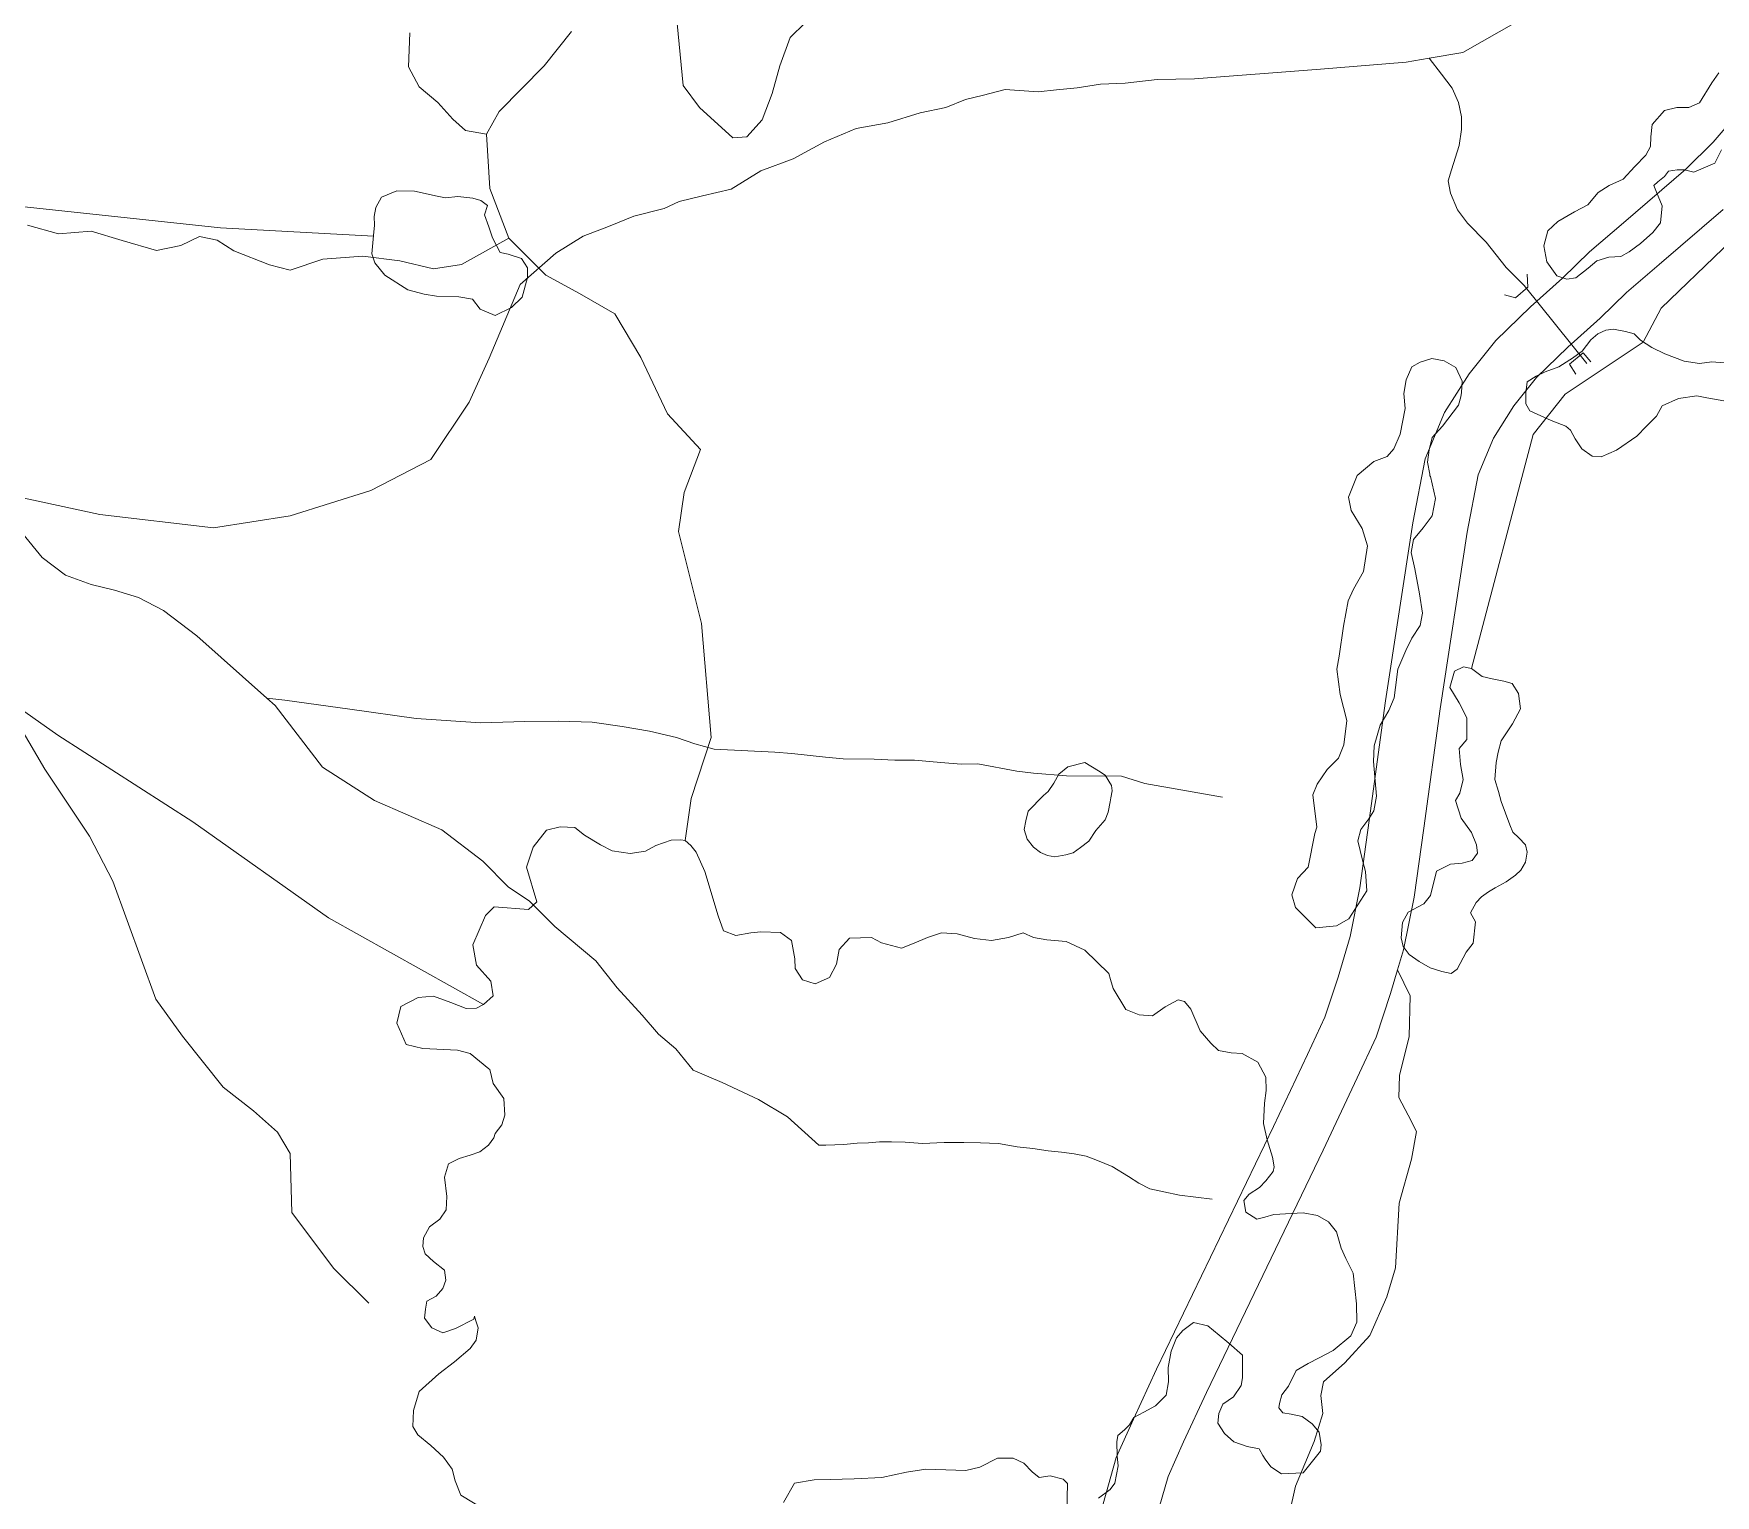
# Model space of a CAD drawing. Header units: metres. Extents: x 4652992 to 4879070, y 2074171 to 2309877.
# Drawn here: x 4653983.8 to 4654106.3, y 2308696.6 to 2308803.1 of the extents above; entities that cross this region are included whole.
import ezdxf

# ---------------------------------------------------------------- set-up
doc = ezdxf.new("R2010")
doc.units = ezdxf.units.M
doc.header["$MEASUREMENT"] = 0
doc.linetypes.add('DGN Style 3', pattern=[92.779933, 66.271381, -26.508552])
for name, color, linetype, lineweight in [('Level 1', 2, 'Continuous', 0), ('Level 18', 5, 'Continuous', 0), ('Level 20', 30, 'DGN Style 3', 0), ('Level 37', 3, 'Continuous', 0), ('Level 40', 1, 'Continuous', 0), ('Level 47', 6, 'Continuous', 0)]:
    doc.layers.add(name, color=color, linetype=linetype, lineweight=lineweight)

msp = doc.modelspace()

# ---------------------------------------------------------------- linework, layer by layer
at = {"layer": 'Level 1'}
for points in [[(4654094.565127, 2308805.529116, 1296.15), (4654087.854922, 2308801.717898, 1293.45), (4654085.419728, 2308801.289557, 1292.72323), (4654083.750307, 2308800.995913, 1292.225), (4654077.507876, 2308800.495119, 1289.275), (4654068.329104, 2308799.795473, 1283), (4654065.612917, 2308799.753298, 1281), (4654063.267702, 2308799.487673, 1280), (4654061.47571, 2308799.415713, 1279), (4654059.774721, 2308799.126894, 1278), (4654058.277102, 2308798.99573, 1277), (4654056.932314, 2308798.856081, 1276), (4654054.544924, 2308799.020693, 1275), (4654052.950686, 2308798.599673, 1274), (4654051.647707, 2308798.287112, 1273), (4654050.222292, 2308797.697329, 1272), (4654048.353518, 2308797.310122, 1271), (4654046.00049, 2308796.582094, 1270), (4654043.69092, 2308796.16791, 1268), (4654041.384524, 2308795.201113, 1267), (4654039.107729, 2308793.968691, 1266), (4654036.741274, 2308793.097719, 1264), (4654034.583498, 2308791.762514, 1262), (4654032.482119, 2308791.260927, 1261), (4654030.782717, 2308790.863283, 1260), (4654029.708681, 2308790.345278, 1259), (4654027.4881, 2308789.781313, 1257), (4654025.638918, 2308789.04352, 1256), (4654023.794497, 2308788.340273, 1255), (4654021.813113, 2308787.085879, 1254), (4654019.222475, 2308784.823488, 1253), (4654016.956911, 2308779.440493, 1252), (4654015.49988, 2308776.239504, 1251), (4654012.706728, 2308772.059328, 1250), (4654008.348696, 2308769.816103, 1249), (4654002.455691, 2308767.96271, 1248), (4653996.868532, 2308767.095522, 1247), (4653988.599489, 2308768.05353, 1246), (4653980.365908, 2308769.839113, 1244.35)], [(4654096.904747, 2308779.047941, 1300.646954), (4654092.335596, 2308784.743813, 1299.225195), (4654091.014927, 2308786.060841, 1299.225195), (4654089.556819, 2308787.891645, 1299.025195), (4654088.199643, 2308789.275483, 1298.825194), (4654087.480853, 2308790.250864, 1298.725195), (4654086.964877, 2308791.461578, 1298.025195), (4654086.808192, 2308792.362661, 1297.525195), (4654087.031929, 2308793.16342, 1297.025195), (4654087.601807, 2308794.929539, 1296.025195), (4654087.760785, 2308796.099042, 1295.425195), (4654087.769532, 2308797.020798, 1295.025195), (4654087.544383, 2308798.063992, 1294.525195), (4654087.092653, 2308799.104429, 1293.925195), (4654086.319495, 2308800.14336, 1293.525195), (4654085.419728, 2308801.289557, 1292.72323)], [(4654008.187075, 2308710.622683, 1256), (4654005.62488, 2308713.156496, 1255), (4654002.574282, 2308717.211916, 1254), (4654002.456911, 2308721.521731, 1253), (4654001.538332, 2308723.056887, 1252.775), (4653999.799685, 2308724.619082, 1252.5875), (4653997.582094, 2308726.334292, 1252.25), (4653994.615114, 2308730.06769, 1251), (4653992.672732, 2308732.745913, 1250.2875), (4653989.554079, 2308741.350893, 1248.375), (4653987.848696, 2308744.618532, 1247.775), (4653984.584902, 2308749.511111, 1247), (4653980.90552, 2308755.767519, 1246), (4653974.987307, 2308762.732912, 1245), (4653970.63373, 2308768.950686, 1244), (4653965.617678, 2308776.431093, 1243), (4653963.700658, 2308778.401486, 1242.327558)], [(4654069.604144, 2308718.197366, 1290.8949), (4654067.237307, 2308718.476321, 1289), (4654066.079104, 2308718.722109, 1288), (4654065.06769, 2308718.95093, 1287), (4654064.261477, 2308719.344301, 1286), (4654063.515322, 2308719.831118, 1285), (4654062.330874, 2308720.573488, 1284), (4654061.257326, 2308721.00928, 1283), (4654060.4433, 2308721.322085, 1282), (4654059.562319, 2308721.485476, 1281), (4654058.633486, 2308721.620302, 1280), (4654057.659121, 2308721.712893, 1279), (4654056.54053, 2308721.877932, 1278), (4654055.421328, 2308722.006289, 1277), (4654054.04291, 2308722.234499, 1276), (4654052.744509, 2308722.290102, 1275), (4654051.520327, 2308722.318484, 1274), (4654050.085879, 2308722.315676, 1273), (4654048.50989, 2308722.251284, 1272), (4654047.255129, 2308722.335085, 1271), (4654046.249514, 2308722.357485, 1270), (4654045.385927, 2308722.372683, 1269), (4654044.57709, 2308722.286684, 1268), (4654043.748476, 2308722.277285, 1267), (4654042.775088, 2308722.171511, 1266), (4654041.4751, 2308722.125674, 1265), (4654040.960085, 2308722.131289, 1264.9625), (4654038.683291, 2308724.179873, 1264), (4654036.568728, 2308725.439272, 1263), (4654033.914309, 2308726.691103, 1262), (4654031.812929, 2308727.589297, 1261), (4654030.546328, 2308729.130678, 1260), (4654029.294314, 2308730.198488, 1259), (4654028.105898, 2308731.589907, 1258), (4654026.266909, 2308733.571108, 1257), (4654024.731692, 2308735.546084, 1256), (4654021.744875, 2308738.04291, 1255), (4654019.869692, 2308739.926516, 1254), (4654018.360293, 2308740.904726, 1253), (4654016.490908, 2308742.810122, 1252), (4654013.498476, 2308745.08771, 1251), (4654008.597109, 2308747.220095, 1250), (4654004.81592, 2308749.644289, 1249), (4654001.37488, 2308754.149905, 1248), (4654000.768493, 2308754.68651, 1247.854264), (4653995.653689, 2308759.21271, 1246.625), (4653993.23633, 2308761.060488, 1246.025), (4653991.410097, 2308762.008913, 1245.6125), (4653989.659304, 2308762.549074, 1245.3875), (4653987.974673, 2308762.955691, 1245.3), (4653986.099306, 2308763.640505, 1245.225), (4653984.39728, 2308764.92969, 1245.1375), (4653980.365908, 2308769.839113, 1244.35)], [(4654070.355715, 2308747.457278, 1288), (4654064.717898, 2308748.459292, 1283), (4654063.016115, 2308748.995302, 1281), (4654058.996889, 2308749.02228, 1278), (4654056.608523, 2308749.221682, 1276), (4654055.389895, 2308749.363283, 1275), (4654052.552309, 2308749.886294, 1273), (4654051.339724, 2308749.880312, 1272), (4654049.847109, 2308749.9975, 1271), (4654047.944521, 2308750.164309, 1270), (4654046.509524, 2308750.156496, 1269), (4654044.988528, 2308750.238894, 1268), (4654042.744692, 2308750.260683, 1266), (4654041.441286, 2308750.371279, 1265), (4654038.99872, 2308750.656679, 1263), (4654037.765505, 2308750.755495, 1262), (4654033.341128, 2308750.967531, 1259), (4654031.928896, 2308751.352297, 1258), (4654030.599673, 2308751.817873, 1257), (4654028.623476, 2308752.278078, 1256), (4654026.632326, 2308752.617495, 1255), (4654024.450503, 2308752.920901, 1254), (4654022.026125, 2308753.013674, 1253), (4654019.55768, 2308752.974123, 1252), (4654016.349917, 2308752.874331, 1251), (4654011.635073, 2308753.194277, 1250), (4654006.820498, 2308753.876284, 1249), (4654002.082705, 2308754.527712, 1248), (4654000.768493, 2308754.68651, 1247.854264)]]:
    msp.add_polyline3d(points, dxfattribs=at)
at = {"layer": 'Level 18', "color": 30}
for points in [[(4654107.877327, 2308797.244677, 1303.377321), (4654106.092758, 2308795.190809, 1303.206548), (4654104.115534, 2308793.21719, 1302.818482), (4654099.565019, 2308789.30417, 1302.105319), (4654097.097907, 2308787.18879, 1301.774604), (4654095.128241, 2308785.277395, 1301.442304), (4654092.788371, 2308783.175773, 1301.124653), (4654090.261024, 2308780.739646, 1300.898805), (4654088.32429, 2308778.303351, 1300.574338), (4654086.534404, 2308775.479715, 1300.130982), (4654085.133488, 2308772.105905, 1299.671089), (4654084.235937, 2308767.452928, 1299.010635), (4654082.246728, 2308754.479581, 1297.169355), (4654081.053591, 2308745.766734, 1295.969839), (4654080.376457, 2308740.863233, 1295.317535), (4654079.650978, 2308737.32647, 1294.882036), (4654078.781522, 2308734.364216, 1294.47672), (4654077.821546, 2308731.452861, 1294.08947), (4654076.551789, 2308728.722843, 1293.725523), (4654074.08164, 2308723.480274, 1292.980349), (4654065.569055, 2308705.813523, 1290.488423), (4654063.885354, 2308702.162587, 1290.020971), (4654062.629875, 2308699.368742, 1289.685645), (4654061.673806, 2308696.000378, 1289.343164)], [(4654106.836204, 2308790.2812, 1302.798144), (4654102.170854, 2308786.269432, 1302.185011), (4654099.795123, 2308784.232405, 1301.801046), (4654097.858512, 2308782.353088, 1301.448832), (4654095.513636, 2308780.246969, 1301.01034), (4654093.227525, 2308778.043371, 1300.788796), (4654091.588365, 2308775.981407, 1300.45274), (4654090.096807, 2308773.628398, 1300.08737), (4654088.983915, 2308770.948231, 1299.67504), (4654088.178085, 2308766.770745, 1299.116031), (4654086.205386, 2308753.905078, 1297.26673), (4654085.016299, 2308745.221799, 1296.125653), (4654084.32104, 2308740.187047, 1295.474645), (4654083.535946, 2308736.359653, 1295.030177), (4654083.106796, 2308734.897532, 1294.85224), (4654082.601015, 2308733.174328, 1294.602699), (4654081.5471, 2308729.978081, 1294.197538), (4654080.174489, 2308727.026924, 1293.813567), (4654077.692688, 2308721.759625, 1292.992925), (4654069.187236, 2308704.107679, 1290.675976), (4654067.525885, 2308700.505205, 1290.06334), (4654066.398127, 2308697.995579, 1289.704204), (4654065.539069, 2308694.968999, 1289.325273)]]:
    msp.add_polyline3d(points, dxfattribs=at)
at = {"layer": 'Level 20', "linetype": 'Continuous'}
for points in [[(4654022.961423, 2308803.234912, 1256.9), (4654020.957511, 2308800.734773, 1255.8), (4654017.68633, 2308797.408547, 1254.1), (4654016.754301, 2308795.754327, 1253.7), (4654017.013814, 2308791.813946, 1253.711718), (4654018.397654, 2308788.175482, 1253.911718), (4654021.07219, 2308785.493194, 1254.480691), (4654023.542086, 2308784.153444, 1255.618637), (4654026.102879, 2308782.674648, 1256.756583), (4654027.996423, 2308779.485037, 1257.687973), (4654029.938592, 2308775.402223, 1258.825919), (4654032.349554, 2308772.787723, 1259.394892), (4654031.155052, 2308769.666044, 1259.394892), (4654030.7505, 2308766.814747, 1257.687973), (4654032.413504, 2308760.125284, 1258.256946), (4654033.11451, 2308751.809652, 1258.256946), (4654031.675152, 2308747.36318, 1258.256946), (4654031.221751, 2308744.303894, 1258.256946)], [(4654039.969871, 2308803.8824, 1267.6), (4654038.873918, 2308802.803322, 1267.2), (4654038.11618, 2308800.74657, 1266.7), (4654037.564931, 2308798.717429, 1266.3), (4654036.84649, 2308796.813596, 1265.6), (4654035.718353, 2308795.570023, 1265.2), (4654034.70337, 2308795.486663, 1264.9), (4654032.263397, 2308797.708805, 1263.7), (4654031.080835, 2308799.295139, 1263.1), (4654030.649714, 2308803.811112, 1261.8)], [(4654016.754301, 2308795.754327, 1253.7), (4654015.224902, 2308796.041176, 1253.46796), (4654014.307685, 2308796.864523, 1253.16796), (4654013.218301, 2308798.075609, 1252.46796), (4654011.848477, 2308799.214867, 1251.767961), (4654011.081875, 2308800.674578, 1250.96796), (4654011.173783, 2308803.145883, 1250.867961)], [(4654018.397654, 2308788.175482, 1253.911718), (4654014.942452, 2308786.269707, 1252.825194), (4654012.913132, 2308785.945215, 1252.225195), (4654010.454333, 2308786.538738, 1251.525195), (4654007.756794, 2308786.880378, 1250.525195), (4654004.850595, 2308786.660453, 1249.925195), (4654002.452194, 2308785.858582, 1249.225195), (4654000.969333, 2308786.246341, 1248.725195), (4653998.361285, 2308787.263121, 1248.425195), (4653997.156601, 2308788.031462, 1248.025195), (4653995.850335, 2308788.308551, 1247.725195), (4653994.493301, 2308787.663758, 1247.325194), (4653992.723151, 2308787.293902, 1247.125194), (4653990.218607, 2308788.014706, 1246.825194), (4653987.980802, 2308788.68618, 1246.525195), (4653985.592813, 2308788.508438, 1246.125194), (4653983.341522, 2308789.126879, 1245.825194)], [(4654074.794774, 2308693.367244, 1294.8), (4654075.680427, 2308697.277834, 1296.015727), (4654077.036428, 2308700.543118, 1296.5847), (4654077.682746, 2308702.571008, 1297.153673), (4654077.522959, 2308703.884132, 1297.153673), (4654077.708168, 2308704.892614, 1297.153673), (4654079.275277, 2308706.263931, 1297.722646), (4654081.082868, 2308708.253274, 1297.722646), (4654082.321092, 2308711.06942, 1297.722646), (4654082.952034, 2308713.196545, 1297.722646), (4654083.224922, 2308717.905749, 1297.153673), (4654084.133147, 2308721.105449, 1297.153673), (4654084.503372, 2308723.121717, 1297.153673), (4654083.889085, 2308724.314108, 1296.5847), (4654083.21037, 2308725.600213, 1296.015727), (4654083.262654, 2308727.196476, 1296.015727), (4654083.959856, 2308730.037846, 1294.877781), (4654084.021714, 2308733.001341, 1294.877781), (4654083.106796, 2308734.897532, 1294.616393)]]:
    msp.add_polyline3d(points, dxfattribs=at)
at = {"layer": 'Level 37'}
for points in [[(4654111.10868, 2308818.125863, 1308.16796), (4654108.548724, 2308819.666703, 1307.767961), (4654105.600111, 2308823.677471, 1307.267961), (4654101.795144, 2308831.576539, 1307.267961), (4654099.562811, 2308836.79964, 1307.267961), (4654086.842762, 2308836.331095, 1302.567961), (4654076.822246, 2308836.723003, 1297.46796), (4654066.613765, 2308834.283782, 1291.16796), (4654041.735157, 2308831.12481, 1271.567961), (4654026.374403, 2308829.510316, 1260.96796), (4654014.832065, 2308828.868721, 1254.867961), (4653996.409833, 2308824.641152, 1247.367961), (4653972.968295, 2308821.371344, 1243.66796), (4653962.013571, 2308820.015771, 1242.067961), (4653948.093688, 2308818.855787, 1240.067961), (4653942.78589, 2308806.933669, 1240.067961), (4653936.525173, 2308796.622895, 1239.116218), (4653946.298669, 2308795.236349, 1240.9), (4653977.203566, 2308791.106174, 1245.4), (4653997.399582, 2308788.950623, 1249.3), (4654008.520033, 2308788.32974, 1251.599375)], [(4654088.499976, 2308756.848936, 1303.4465), (4654092.97949, 2308773.890463, 1305.1193), (4654095.307579, 2308776.822371, 1305.1193), (4654101.011949, 2308780.616061, 1306.881), (4654102.317437, 2308783.080435, 1306.4), (4654111.288515, 2308791.730101, 1306.3), (4654113.867676, 2308795.312073, 1306.9637)], [(4653935.219182, 2308783.202389, 1240.7042), (4653948.207175, 2308777.182899, 1242.8), (4653959.811477, 2308771.153185, 1245.6), (4653974.6004, 2308759.698521, 1247.4), (4653985.544627, 2308751.990384, 1248.6), (4653995.365751, 2308745.666126, 1250.1), (4654005.25588, 2308738.691001, 1252.8), (4654016.540684, 2308732.374854, 1257.688)]]:
    msp.add_polyline3d(points, dxfattribs=at)
at = {"layer": 'Level 40', "color": 3}
for points in [[(4654106.717028, 2308794.612347, 1309.7465), (4654106.217412, 2308793.655229, 1308.8465), (4654104.684924, 2308792.995638, 1307.9465), (4654104.011768, 2308793.174863, 1307.9465), (4654103.467272, 2308793.167343, 1307.9465), (4654102.850978, 2308793.064569, 1307.9465), (4654102.563796, 2308792.683554, 1307.9465), (4654102.056881, 2308792.289025, 1307.9465), (4654101.788967, 2308792.013006, 1307.9465), (4654101.976968, 2308791.54266, 1307.2465), (4654102.391275, 2308790.541994, 1307.2465), (4654102.274575, 2308789.313817, 1307.2465), (4654101.709317, 2308788.603597, 1307.2465), (4654100.799677, 2308787.794246, 1307.2465), (4654099.981179, 2308787.185338, 1307.2465), (4654099.37827, 2308786.862474, 1307.2465), (4654098.498503, 2308786.808365, 1307.2465), (4654097.632712, 2308786.534281, 1307.2465), (4654096.991189, 2308786.001188, 1307.2465), (4654096.10076, 2308785.29689, 1307.2465), (4654095.43126, 2308785.203746, 1307.2465), (4654094.714503, 2308785.445455, 1307.2465), (4654093.975121, 2308786.452219, 1307.2465), (4654093.757174, 2308787.633929, 1307.2465), (4654094.064973, 2308788.718048, 1307.2465), (4654094.78803, 2308789.399015, 1307.2465), (4654096.00353, 2308790.097262, 1307.2465), (4654096.970122, 2308790.624318, 1307.2465), (4654097.731725, 2308791.51545, 1307.2465), (4654098.530924, 2308792.019206, 1307.2465), (4654099.540394, 2308792.483927, 1307.2465), (4654100.388766, 2308793.39693, 1308.7465), (4654101.191695, 2308794.22412, 1308.7465), (4654101.526723, 2308794.86697, 1308.7465), (4654101.546933, 2308795.568241, 1308.7465), (4654101.658118, 2308796.469543, 1308.7465), (4654102.551981, 2308797.49671, 1308.7465), (4654103.45884, 2308797.707998, 1308.7465), (4654104.327189, 2308797.709514, 1308.7465), (4654105.09588, 2308798.054899, 1308.7465), (4654105.990857, 2308799.513243, 1309.7465), (4654106.501821, 2308800.230767, 1309.7465)], [(4654016.612515, 2308789.887502, 1256.846457), (4654016.93007, 2308789.005937, 1256.846457), (4654017.193531, 2308788.202954, 1256.846457), (4654017.751932, 2308787.139571, 1256.846457), (4654018.348825, 2308787.028823, 1256.846457), (4654019.319199, 2308786.711668, 1256.846457), (4654019.739765, 2308786.01663, 1256.846457), (4654019.750182, 2308785.329127, 1256.846457), (4654019.348633, 2308783.895347, 1256.846457), (4654018.592821, 2308783.1443, 1256.846457), (4654017.384951, 2308782.545669, 1256.846457), (4654016.306337, 2308783.020031, 1256.846457), (4654015.753121, 2308783.739718, 1256.846457), (4654014.758257, 2308783.924299, 1256.846457), (4654013.117558, 2308783.954458, 1256.846457), (4654012.2304, 2308784.096728, 1256.446457), (4654011.022489, 2308784.424863, 1255.546457), (4654009.363656, 2308785.487971, 1255.546457), (4654008.634825, 2308786.378527, 1255.546457), (4654008.412925, 2308787.037689, 1255.546457), (4654008.525044, 2308788.390181, 1255.546457), (4654008.593351, 2308789.132806, 1255.546457), (4654008.570734, 2308789.754966, 1255.546457), (4654008.693217, 2308790.41886, 1255.546457), (4654009.105896, 2308791.166222, 1255.546457), (4654010.224742, 2308791.645226, 1255.546457), (4654011.523542, 2308791.610217, 1255.546457), (4654013.171891, 2308791.235713, 1255.546457), (4654013.769703, 2308791.124791, 1255.546457), (4654014.682184, 2308791.230118, 1255.546457), (4654015.757194, 2308791.099312, 1255.546457), (4654016.342755, 2308790.922004, 1255.546457), (4654016.825163, 2308790.557861, 1255.546457), (4654016.612515, 2308789.887502, 1256.846457)], [(4654106.884921, 2308776.338322, 1310.846457), (4654105.635872, 2308776.557025, 1310.146457), (4654104.902507, 2308776.693112, 1310.146457), (4654103.568425, 2308776.507446, 1310.146457), (4654102.386199, 2308775.968671, 1310.146457), (4654101.980113, 2308775.231705, 1310.146457), (4654101.250097, 2308774.500678, 1310.146457), (4654100.547722, 2308773.761008, 1309.346457), (4654099.056808, 2308772.744431, 1308.446457), (4654097.934057, 2308772.247175, 1308.446457), (4654097.294413, 2308772.311587, 1308.446457), (4654096.521844, 2308772.834873, 1308.446457), (4654096.059957, 2308773.571888, 1308.446457), (4654095.702835, 2308774.202483, 1307.446457), (4654095.373457, 2308774.480976, 1307.446457), (4654094.30814, 2308774.896028, 1307.446457), (4654092.755745, 2308775.618834, 1307.446457), (4654092.464969, 2308776.107536, 1307.446457), (4654092.452007, 2308776.925081, 1307.446457), (4654092.544179, 2308777.723106, 1307.446457), (4654093.218897, 2308778.141315, 1307.446457), (4654093.87431, 2308778.454419, 1307.446457), (4654094.864403, 2308778.814094, 1307.446457), (4654095.663519, 2308779.317878, 1307.446457), (4654095.787942, 2308779.403467, 1307.446457), (4654096.563709, 2308779.949749, 1308.746457), (4654097.176981, 2308780.776946, 1310.946457), (4654097.691654, 2308781.222394, 1310.946457), (4654098.282172, 2308781.491477, 1310.946457), (4654098.834276, 2308781.551306, 1310.946457), (4654099.723877, 2308781.38622, 1310.946457), (4654100.342227, 2308781.217376, 1310.946457), (4654100.798311, 2308780.754075, 1310.946457), (4654101.620702, 2308780.222797, 1310.946457), (4654102.575331, 2308779.753574, 1309.546457), (4654103.995073, 2308779.219152, 1309.546457), (4654105.105557, 2308779.067272, 1309.546457), (4654105.992388, 2308779.17366, 1309.546457), (4654106.902788, 2308779.113099, 1309.546457)], [(4654078.661979, 2308738.10673, 1300.946457), (4654077.152451, 2308737.948054, 1300.946457), (4654075.670043, 2308739.429298, 1300.946457), (4654075.401734, 2308740.356354, 1300.946457), (4654075.837878, 2308741.53654, 1300.946457), (4654076.596451, 2308742.382752, 1300.946457), (4654077.083559, 2308744.827308, 1302.046457), (4654077.224047, 2308745.293994, 1302.046457), (4654076.944283, 2308747.645308, 1302.046457), (4654077.249017, 2308748.409981, 1302.046457), (4654077.992435, 2308749.476482, 1302.046457), (4654078.80282, 2308750.311557, 1302.046457), (4654079.199374, 2308751.27812, 1302.046457), (4654079.414418, 2308753.044714, 1302.046457), (4654078.941226, 2308754.938924, 1302.046457), (4654078.679808, 2308756.793792, 1302.046457), (4654078.854857, 2308757.746588, 1302.046457), (4654079.183043, 2308759.920989, 1303.146457), (4654079.522919, 2308761.770958, 1303.146457), (4654079.899453, 2308762.630261, 1303.146457), (4654080.627685, 2308763.916191, 1303.146457), (4654080.91466, 2308765.775822, 1303.146457), (4654080.546792, 2308767.04642, 1303.146457), (4654079.746332, 2308768.342604, 1303.146457), (4654079.541375, 2308769.309683, 1303.146457), (4654080.159537, 2308770.8891, 1303.146457), (4654081.387174, 2308771.918207, 1303.146457), (4654082.363314, 2308772.282477, 1303.296457), (4654082.836189, 2308772.849909, 1303.446457), (4654083.304161, 2308773.910182, 1303.446457), (4654083.659237, 2308775.775202, 1304.146457), (4654083.565166, 2308776.860569, 1304.746457), (4654083.749225, 2308777.862494, 1304.746457), (4654084.144273, 2308778.825248, 1304.746457), (4654084.749248, 2308779.149217, 1304.746457), (4654085.617955, 2308779.424243, 1304.746457), (4654086.514662, 2308779.257848, 1304.746457), (4654087.353255, 2308778.77507, 1304.746457), (4654087.821579, 2308777.761185, 1304.746457), (4654087.781799, 2308776.950628, 1304.746457), (4654087.723688, 2308776.634232, 1304.746457), (4654087.554716, 2308776.011222, 1304.746457), (4654086.384643, 2308774.498438, 1303.346457), (4654085.628703, 2308773.655374, 1303.346457), (4654085.410892, 2308772.767073, 1303.346457), (4654085.298767, 2308771.859146, 1303.346457), (4654085.470272, 2308771.007843, 1303.346457), (4654085.455677, 2308770.885983, 1303.246457), (4654085.504755, 2308770.826334, 1303.146457), (4654085.867273, 2308769.228951, 1303.146457), (4654085.634313, 2308767.960611, 1303.146457), (4654084.983849, 2308767.097602, 1303.146457), (4654084.280511, 2308766.244384, 1303.146457), (4654084.105771, 2308765.293074, 1303.146457), (4654084.37766, 2308764.094923, 1303.146457), (4654084.701356, 2308762.285939, 1303.146457), (4654084.934426, 2308760.87631, 1303.146457), (4654084.769392, 2308759.977765, 1303.146457), (4654084.162028, 2308759.051949, 1303.146457), (4654083.722953, 2308758.14955, 1303.146457), (4654083.143623, 2308756.781208, 1303.146457), (4654082.95376, 2308755.449897, 1303.146457), (4654082.870695, 2308754.700034, 1303.146457), (4654082.484456, 2308753.787747, 1303.146457), (4654081.847899, 2308752.703218, 1303.146457), (4654081.407696, 2308751.199571, 1303.146457), (4654081.362381, 2308750.059969, 1303.146457), (4654081.58785, 2308747.531914, 1302.246457), (4654081.393412, 2308746.47333, 1302.246457), (4654081.012092, 2308745.887261, 1302.246457), (4654080.433082, 2308745.118915, 1302.246457), (4654080.224586, 2308744.281827, 1302.246457), (4654080.548915, 2308742.887794, 1301.846457), (4654080.781631, 2308742.065804, 1301.346457), (4654080.88459, 2308740.655304, 1300.946457), (4654079.574186, 2308738.595512, 1300.946457), (4654078.661979, 2308738.10673, 1300.946457)], [(4654088.426001, 2308739.052729, 1306.646457), (4654088.793443, 2308738.385788, 1306.646457), (4654088.618451, 2308736.839592, 1306.646457), (4654088.114663, 2308736.170908, 1306.646457), (4654087.451907, 2308734.932868, 1306.646457), (4654087.015759, 2308734.632684, 1306.646457), (4654086.331419, 2308734.75961, 1306.646457), (4654085.476164, 2308735.035073, 1305.846457), (4654084.688523, 2308735.493063, 1304.646457), (4654083.964741, 2308736.009345, 1304.646457), (4654083.52422, 2308736.582241, 1304.646457), (4654083.366959, 2308737.211749, 1304.646457), (4654083.464944, 2308738.33966, 1304.646457), (4654083.87419, 2308739.082372, 1304.646457), (4654084.604384, 2308739.492674, 1304.646457), (4654085.022251, 2308739.688034, 1304.646457), (4654085.515472, 2308740.29813, 1303.446457), (4654085.951156, 2308742.075561, 1303.446457), (4654086.975789, 2308742.595993, 1303.446457), (4654087.807368, 2308742.660356, 1303.446457), (4654088.552647, 2308742.850027, 1303.446457), (4654088.923637, 2308743.382379, 1303.446457), (4654088.871825, 2308743.99315, 1303.446457), (4654088.488881, 2308744.883936, 1303.446457), (4654087.755407, 2308745.949031, 1303.446457), (4654087.334706, 2308747.229336, 1303.446457), (4654087.652842, 2308747.771447, 1303.446457), (4654087.890058, 2308748.765733, 1303.446457), (4654087.704492, 2308749.838426, 1303.446457), (4654087.591184, 2308751.006985, 1303.446457), (4654088.149802, 2308751.668372, 1303.446457), (4654088.166961, 2308753.249826, 1303.446457), (4654087.601781, 2308754.33822, 1303.446457), (4654086.930919, 2308755.446203, 1303.446457), (4654087.259784, 2308756.641903, 1303.446457), (4654087.918694, 2308756.956774, 1303.446457), (4654088.499976, 2308756.848936, 1303.446457), (4654089.267859, 2308756.269373, 1303.446457), (4654089.99797, 2308756.079287, 1303.446457), (4654090.843468, 2308755.922434, 1303.446457), (4654091.467888, 2308755.751956, 1303.446457), (4654091.932756, 2308755.01005, 1303.446457), (4654092.055803, 2308753.89443, 1303.446457), (4654091.472469, 2308752.800548, 1303.446457), (4654090.648241, 2308751.572124, 1304.146457), (4654090.44035, 2308750.737169, 1304.146457), (4654090.304642, 2308749.998002, 1304.146457), (4654090.187291, 2308748.764045, 1304.146457), (4654090.464292, 2308747.893694, 1304.146457), (4654090.655081, 2308747.148523, 1304.146457), (4654091.28874, 2308745.455101, 1305.246457), (4654091.517993, 2308744.921853, 1305.246457), (4654091.934473, 2308744.517449, 1305.246457), (4654092.437053, 2308743.988021, 1305.246457), (4654092.560855, 2308743.474325, 1305.246457), (4654092.425345, 2308742.736091, 1305.246457), (4654092.098273, 2308742.142434, 1305.246457), (4654091.704457, 2308741.779261, 1305.246457), (4654091.017945, 2308741.30679, 1305.246457), (4654090.225962, 2308740.853874, 1305.246457), (4654089.736348, 2308740.562983, 1305.246457), (4654089.237049, 2308740.219356, 1305.246457), (4654088.833526, 2308739.803429, 1305.246457), (4654088.426001, 2308739.052729, 1306.646457)], [(4654061.129319, 2308745.029581, 1285.246457), (4654060.632218, 2308744.263221, 1283.946457), (4654060.019749, 2308743.805299, 1283.546457), (4654059.47625, 2308743.418478, 1282.846457), (4654058.965428, 2308743.27135, 1282.846457), (4654058.151468, 2308743.119975, 1282.846457), (4654057.625182, 2308743.217588, 1282.846457), (4654057.120407, 2308743.432148, 1282.846457), (4654056.589423, 2308743.832975, 1282.846457), (4654056.149184, 2308744.398375, 1282.846457), (4654055.916644, 2308745.106651, 1282.846457), (4654056.03496, 2308745.749844, 1282.846457), (4654056.222505, 2308746.440655, 1282.846457), (4654057.319798, 2308747.594885, 1283.946457), (4654057.676214, 2308747.89107, 1283.946457), (4654058.086326, 2308748.479202, 1283.946457), (4654058.448779, 2308749.136546, 1283.946457), (4654059.092455, 2308749.681337, 1283.946457), (4654060.326199, 2308749.985387, 1284.746457), (4654061.328932, 2308749.393382, 1285.246457), (4654061.810745, 2308749.062879, 1285.246457), (4654062.275819, 2308748.313496, 1285.246457), (4654062.328098, 2308747.942095, 1285.246457), (4654062.231617, 2308747.41743, 1285.246457), (4654062.178016, 2308747.125948, 1285.246457), (4654062.038651, 2308746.368086, 1285.246457), (4654061.814844, 2308745.806736, 1285.246457), (4654061.129319, 2308745.029581, 1285.246457)], [(4654016.738228, 2308695.509429, 1273.7465), (4654014.887627, 2308696.621703, 1272.3465), (4654014.488141, 2308697.664035, 1272.3465), (4654014.267908, 2308698.511748, 1272.3465), (4654013.62209, 2308699.38455, 1272.3465), (4654012.706692, 2308700.253526, 1272.3465), (4654011.772129, 2308701.018467, 1272.3465), (4654011.399988, 2308701.625357, 1272.3465), (4654011.454881, 2308702.798553, 1272.3465), (4654011.869695, 2308704.173944, 1272.3465), (4654013.29163, 2308705.470167, 1272.3465), (4654014.419274, 2308706.336834, 1272.3465), (4654015.566061, 2308707.307495, 1272.3465), (4654016.002621, 2308707.925749, 1272.3465), (4654016.165535, 2308708.809853, 1272.3465), (4654015.991806, 2308709.3261, 1272.3465), (4654015.897883, 2308709.657794, 1268.8465), (4654015.830972, 2308709.438338, 1261.6465), (4654014.511832, 2308708.778095, 1260.8465), (4654013.58083, 2308708.459897, 1260.8465), (4654012.776166, 2308708.827204, 1260.8465), (4654012.250423, 2308709.524529, 1260.8465), (4654012.314333, 2308710.167066, 1260.8465), (4654012.421244, 2308710.747093, 1260.8465), (4654013.088639, 2308711.114142, 1260.8465), (4654013.574302, 2308711.678469, 1260.8465), (4654013.796362, 2308712.291658, 1260.8465), (4654013.711823, 2308713.01621, 1260.8465), (4654012.903064, 2308713.656909, 1260.8465), (4654012.295466, 2308714.205782, 1260.8465), (4654012.119342, 2308714.729187, 1260.8465), (4654012.18325, 2308715.371667, 1260.8465), (4654012.602342, 2308716.166394, 1260.8465), (4654013.361295, 2308716.734519, 1260.8465), (4654013.813652, 2308717.414002, 1260.8465), (4654013.883139, 2308718.382557, 1260.8465), (4654013.704352, 2308719.778788, 1260.8465), (4654013.994419, 2308720.760928, 1260.8465), (4654014.776893, 2308721.161062, 1260.8465), (4654015.582923, 2308721.39326, 1260.8465), (4654016.283516, 2308721.645004, 1260.8465), (4654016.917537, 2308722.127167, 1260.8465), (4654017.287982, 2308722.658194, 1260.8465), (4654017.384197, 2308722.963425, 1261.1018), (4654017.890104, 2308723.598719, 1261.1018), (4654018.094757, 2308724.305255, 1261.1018), (4654018.019092, 2308725.510437, 1261.1018), (4654017.255785, 2308726.619765, 1261.1018), (4654016.996364, 2308727.635648, 1261.1018), (4654016.942269, 2308727.679605, 1261.1018), (4654015.57197, 2308728.793091, 1261.1018), (4654014.649472, 2308729.038591, 1261.1018), (4654012.135201, 2308729.155529, 1257.688), (4654010.919815, 2308729.455642, 1257.688), (4654010.233405, 2308731.003118, 1257.688), (4654010.53222, 2308732.218383, 1257.688), (4654011.776252, 2308732.884627, 1257.688), (4654012.913668, 2308732.972684, 1257.688), (4654014.174635, 2308732.514629, 1257.688), (4654015.291052, 2308732.083379, 1257.688), (4654016.040435, 2308732.093904, 1257.688), (4654016.540684, 2308732.374854, 1257.688), (4654017.25208, 2308732.990354, 1257.688), (4654017.07721, 2308734.069149, 1257.688), (4654016.021762, 2308735.236483, 1257.688), (4654015.768971, 2308736.703383, 1257.688), (4654016.687815, 2308738.849794, 1257.688), (4654017.326902, 2308739.478613, 1257.688), (4654019.809785, 2308739.284836, 1261.6708), (4654020.43255, 2308739.838741, 1261.6708), (4654019.66988, 2308742.377263, 1267.9295), (4654020.008629, 2308743.385218, 1267.9295), (4654020.160276, 2308743.836445, 1267.9295), (4654021.124027, 2308745.060169, 1267.9295), (4654022.130911, 2308745.316304, 1267.9295), (4654023.187248, 2308745.253857, 1267.9295)], [(4654023.187248, 2308745.253857, 1267.9295), (4654023.902088, 2308744.690462, 1269.3465), (4654025.067587, 2308743.988817, 1269.3465), (4654025.906366, 2308743.563538, 1269.3465), (4654027.220135, 2308743.373829, 1269.3465), (4654028.330722, 2308743.54546, 1269.3465), (4654029.104964, 2308743.941294, 1269.3465), (4654030.201796, 2308744.331234, 1269.3465), (4654030.908762, 2308744.361942, 1269.3465), (4654031.221751, 2308744.303894, 1269.3465), (4654031.643196, 2308743.956023, 1269.3465), (4654032.03582, 2308743.451671, 1269.3465), (4654032.674506, 2308742.060897, 1270.5465), (4654033.621873, 2308738.827257, 1272.7465), (4654034.011574, 2308737.734218, 1272.7465), (4654034.918018, 2308737.40494, 1272.7465), (4654036.024026, 2308737.575902, 1272.7465), (4654036.737663, 2308737.658453, 1272.7465), (4654038.169759, 2308737.620738, 1274.1465), (4654038.976753, 2308737.028311, 1276.7465), (4654039.213622, 2308735.701244, 1276.7465), (4654039.24499, 2308735.000382, 1276.7465), (4654039.783845, 2308734.151932, 1276.7465), (4654040.695415, 2308733.875951, 1276.7465), (4654041.740217, 2308734.323781, 1276.7465), (4654042.256892, 2308735.305311, 1278.2465), (4654042.442604, 2308736.376202, 1280.8465), (4654043.196885, 2308737.208839, 1282.9465), (4654044.802493, 2308737.252287, 1284.1465), (4654045.523819, 2308736.853615, 1284.1465), (4654046.990663, 2308736.47562, 1284.1465), (4654047.904624, 2308736.835911, 1284.1465), (4654048.879231, 2308737.237927, 1284.1465), (4654049.895628, 2308737.579206, 1284.1465), (4654051.050951, 2308737.523872, 1284.1465), (4654052.31283, 2308737.183889, 1284.1465), (4654053.52894, 2308737.024731, 1285.4465), (4654054.78443, 2308737.243959, 1289.4465), (4654055.836008, 2308737.598438, 1293.4465), (4654056.60902, 2308737.245594, 1293.4465), (4654057.57121, 2308737.067143, 1293.4465), (4654058.966464, 2308736.965483, 1293.4465), (4654060.341556, 2308736.333489, 1295.7465), (4654062.075757, 2308734.630312, 1297.5465), (4654062.203183, 2308734.18985, 1297.5465), (4654062.394322, 2308733.529151, 1297.5465), (4654063.312302, 2308732.004175, 1297.5465), (4654064.282924, 2308731.615746, 1297.5465), (4654065.258734, 2308731.538988, 1297.5465), (4654066.191273, 2308732.206907, 1298.9465), (4654067.142023, 2308732.712384, 1300.3465), (4654067.584647, 2308732.578374, 1300.3465), (4654068.053859, 2308732.024061, 1300.3465), (4654068.742461, 2308730.458058, 1301.6465), (4654069.506519, 2308729.538782, 1301.6465), (4654070.084443, 2308729.016892, 1301.6465), (4654070.986686, 2308728.849569, 1301.6465), (4654071.807098, 2308728.801099, 1301.6465), (4654072.936394, 2308728.176956, 1301.6465), (4654073.513263, 2308727.085023, 1301.6465), (4654073.538767, 2308726.095325, 1301.6465), (4654073.423105, 2308725.18363, 1301.6465), (4654073.356504, 2308723.692551, 1301.6465), (4654073.605008, 2308722.505908, 1301.6465), (4654073.994687, 2308721.241218, 1301.6465), (4654074.125586, 2308720.542953, 1301.6465), (4654074.061113, 2308720.191987, 1301.6465), (4654073.521932, 2308719.514273, 1301.6465), (4654073.069715, 2308719.027811, 1301.6465), (4654072.307509, 2308718.546975, 1301.6465), (4654071.91462, 2308718.101346, 1301.6465), (4654072.068006, 2308717.243319, 1301.6465), (4654072.855723, 2308716.734308, 1301.6465), (4654073.4532, 2308716.882765, 1301.6465), (4654074.110012, 2308717.072068, 1301.6465), (4654076.231624, 2308717.194536, 1303.6465), (4654077.281666, 2308716.999826, 1303.6465), (4654078.076583, 2308716.542116, 1303.6465), (4654078.666386, 2308715.812131, 1303.6465), (4654079.014337, 2308714.609793, 1303.6465), (4654079.344955, 2308713.876131, 1303.6465), (4654079.870481, 2308712.795997, 1303.6465), (4654080.134762, 2308710.574675, 1303.6465), (4654080.145976, 2308709.227786, 1303.6465), (4654079.703065, 2308708.223692, 1303.6465), (4654078.42331, 2308707.167831, 1303.6465), (4654077.394592, 2308706.634391, 1303.6465), (4654076.593446, 2308706.213929, 1303.6465), (4654075.723906, 2308705.702683, 1303.6465), (4654075.169447, 2308704.575036, 1301.9465), (4654074.68973, 2308703.938206, 1301.9465), (4654074.51991, 2308703.295752, 1301.9465), (4654074.464661, 2308702.994943, 1301.9465), (4654074.760224, 2308702.629092, 1301.9465), (4654075.361616, 2308702.517593, 1301.9465), (4654076.163469, 2308702.368929, 1301.9465), (4654076.891663, 2308701.819183, 1301.9465), (4654077.400984, 2308701.206328, 1301.9465), (4654077.545164, 2308700.29826, 1301.9465), (4654077.512418, 2308699.837736, 1301.9465), (4654076.23794, 2308698.25944, 1301.9465), (4654074.66995, 2308698.187209, 1301.9465), (4654073.882405, 2308698.696138, 1301.9465), (4654073.464105, 2308699.240302, 1301.9465), (4654073.309679, 2308699.52816, 1301.9465), (4654073.032528, 2308699.994305, 1301.9465), (4654072.15348, 2308700.181816, 1301.1465), (4654071.177771, 2308700.5184, 1301.1465), (4654070.508221, 2308701.109607, 1301.1465), (4654070.02606, 2308701.873656, 1301.1465), (4654070.10497, 2308702.585573, 1301.1465), (4654070.384548, 2308703.260276, 1301.1465), (4654071.156573, 2308703.791774, 1301.1465), (4654071.723849, 2308704.620692, 1301.1465), (4654071.825255, 2308705.172717, 1301.1465), (4654071.819257, 2308706.834381, 1301.1465), (4654070.835462, 2308707.691371, 1301.1465), (4654070.11579, 2308708.291823, 1301.1465), (4654069.30501, 2308708.961055, 1301.1465), (4654068.260758, 2308709.206562, 1301.1465), (4654067.479519, 2308708.624942, 1301.1465), (4654067.017707, 2308708.08787, 1301.1465), (4654066.63262, 2308707.121425, 1301.1465), (4654066.411309, 2308705.917019, 1301.1465), (4654066.427551, 2308704.876122, 1301.1465), (4654066.252341, 2308703.922597, 1301.1465), (4654065.484325, 2308703.130856, 1301.1465), (4654064.638106, 2308702.675944, 1300.5465), (4654063.91203, 2308702.289359, 1298.9465), (4654063.588566, 2308701.73982, 1296.7465), (4654063.254909, 2308701.420133, 1295.5465), (4654062.87882, 2308701.101171, 1294.5465), (4654062.749745, 2308700.968112, 1294.5465), (4654062.666038, 2308700.512663, 1294.5465), (4654062.682369, 2308699.463026, 1294.5465), (4654062.763807, 2308698.767622, 1294.5465), (4654062.531281, 2308697.502425, 1294.5465), (4654062.185327, 2308697.043229, 1294.5465), (4654061.337561, 2308696.415385, 1294.5465)], [(4654059.034678, 2308695.415236, 1293.1465), (4654059.076676, 2308697.482862, 1294.0465), (4654058.768876, 2308697.801754, 1294.0465), (4654057.816391, 2308698.030696, 1294.0465), (4654057.01053, 2308697.918258, 1294.0465), (4654056.509557, 2308698.325329, 1294.0465), (4654055.893965, 2308698.963112, 1294.0465), (4654055.121271, 2308699.315821, 1294.0465), (4654053.970362, 2308699.31972, 1294.0465), (4654052.69839, 2308698.665293, 1294.0465), (4654051.676251, 2308698.43036, 1292.0465), (4654048.764635, 2308698.518208, 1291.1465), (4654047.359541, 2308698.305668, 1291.1465), (4654045.552032, 2308697.904929, 1291.1465), (4654043.5372, 2308697.805405, 1291.1465), (4654041.79508, 2308697.760439, 1291.1465), (4654040.637026, 2308697.736302, 1289.9465), (4654039.191279, 2308697.508861, 1288.3465), (4654038.393838, 2308696.099544, 1283.8465)]]:
    msp.add_polyline3d(points, dxfattribs=at)
at = {"layer": 'Level 47'}
for points in [[(4654090.900867, 2308784.070897, 1300.9), (4654091.707899, 2308783.850972, 1301.4), (4654092.5904, 2308784.614687, 1301.4), (4654092.553162, 2308785.560935, 1301.1)], [(4654096.091177, 2308778.289707, 1301.3), (4654095.643414, 2308779.00865, 1301.4), (4654096.632094, 2308779.845483, 1301.4), (4654097.19127, 2308779.185196, 1301.4)]]:
    msp.add_polyline3d(points, dxfattribs=at)

doc.saveas('drawing.dxf')
